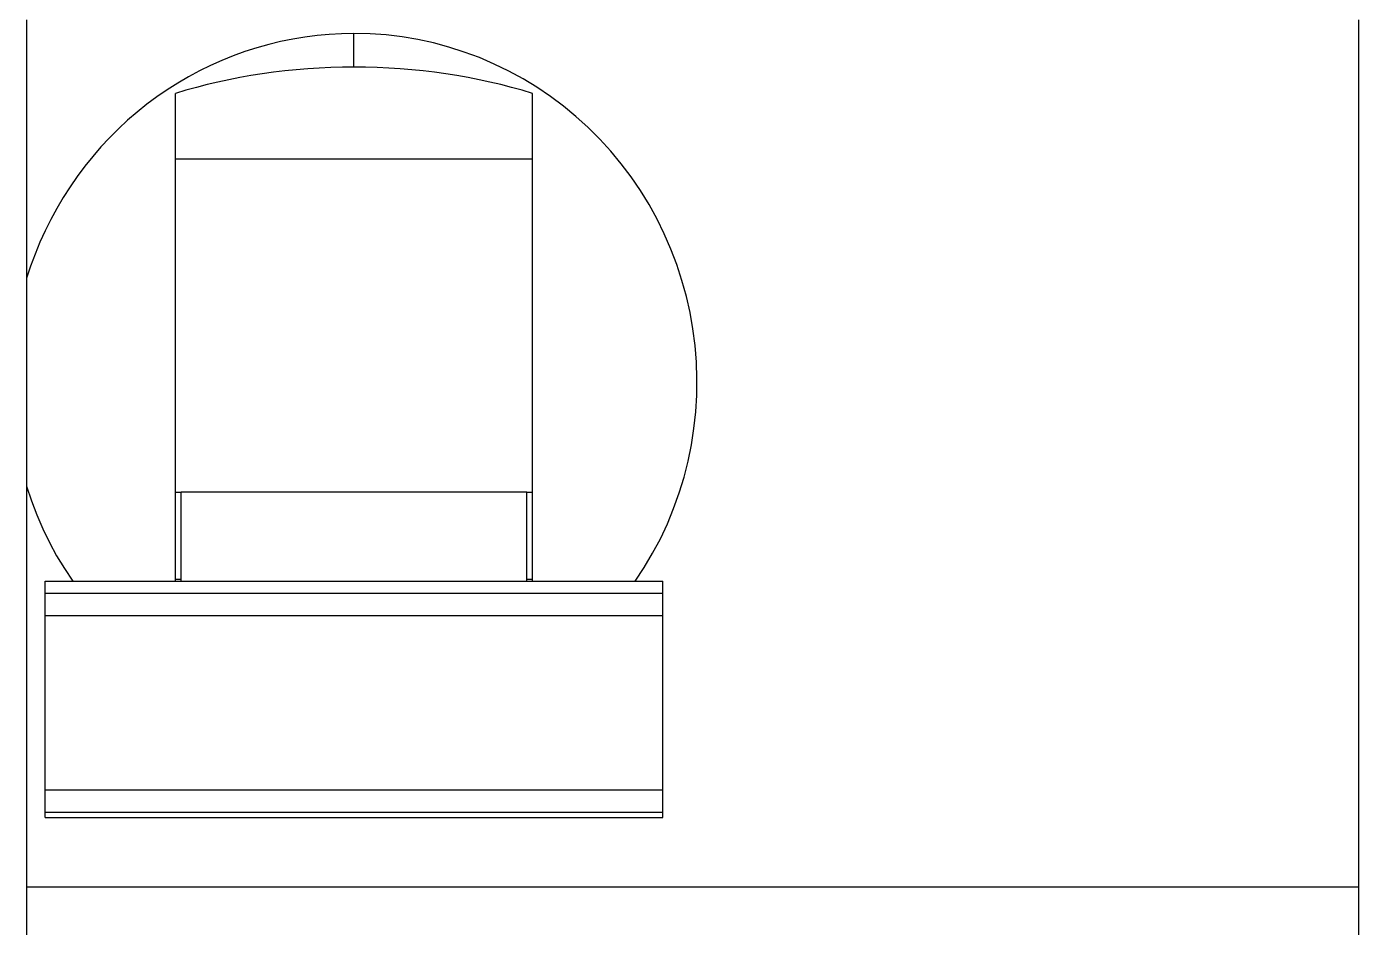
# Model space of a CAD drawing. Header units: millimetres. Extents: x 2268 to 4339, y 1619 to 2163.
# Drawn here: x 4043.6 to 4077.89, y 1801.33 to 1824.52 of the extents above; entities that cross this region are included whole.
import ezdxf

# ---------------------------------------------------------------- set-up
doc = ezdxf.new("R2010")
doc.units = ezdxf.units.MM

msp = doc.modelspace()

# ---------------------------------------------------------------- linework, layer by layer
for p, q in [((4043.604, 1824.693), (4043.604, 1818.041)), ((4077.89, 1824.693), (4077.89, 1802.378)), ((4049.835, 1824.059), (4049.528, 1823.973)), ((4050.143, 1824.134), (4049.835, 1824.059)), ((4050.454, 1824.197), (4050.143, 1824.134)), ((4050.766, 1824.249), (4050.454, 1824.197)), ((4051.08, 1824.29), (4050.766, 1824.249)), ((4051.395, 1824.319), (4051.08, 1824.29)), ((4051.712, 1824.336), (4051.395, 1824.319)), ((4052.031, 1824.342), (4051.712, 1824.336)), ((4052.447, 1824.332), (4052.031, 1824.342)), ((4052.031, 1823.474), (4052.031, 1824.342)), ((4052.859, 1824.303), (4052.447, 1824.332)), ((4053.268, 1824.254), (4052.859, 1824.303)), ((4053.674, 1824.185), (4053.268, 1824.254)), ((4054.077, 1824.097), (4053.674, 1824.185)), ((4054.477, 1823.99), (4054.077, 1824.097)), ((4048.925, 1823.767), (4048.629, 1823.648)), ((4049.225, 1823.876), (4048.925, 1823.767)), ((4049.528, 1823.973), (4049.225, 1823.876)), ((4054.872, 1823.864), (4054.477, 1823.99)), ((4055.261, 1823.719), (4054.872, 1823.864)), ((4055.644, 1823.555), (4055.261, 1823.719)), ((4048.051, 1823.377), (4047.769, 1823.225)), ((4048.338, 1823.518), (4048.051, 1823.377)), ((4048.629, 1823.648), (4048.338, 1823.518)), ((4056.018, 1823.373), (4055.644, 1823.555)), ((4056.384, 1823.174), (4056.018, 1823.373)), ((4047.493, 1823.064), (4047.222, 1822.892)), ((4047.769, 1823.225), (4047.493, 1823.064)), ((4056.741, 1822.957), (4056.384, 1823.174)), ((4046.958, 1822.71), (4046.699, 1822.518)), ((4047.222, 1822.892), (4046.958, 1822.71)), ((4047.434, 1810.242), (4047.434, 1822.797)), ((4056.628, 1810.242), (4056.628, 1822.797)), ((4057.087, 1822.723), (4056.741, 1822.957)), ((4057.423, 1822.472), (4057.087, 1822.723)), ((4046.448, 1822.317), (4046.204, 1822.106)), ((4046.699, 1822.518), (4046.448, 1822.317)), ((4057.747, 1822.205), (4057.423, 1822.472)), ((4046.204, 1822.106), (4045.967, 1821.887)), ((4058.059, 1821.923), (4057.747, 1822.205)), ((4045.738, 1821.659), (4045.517, 1821.422)), ((4045.967, 1821.887), (4045.738, 1821.659)), ((4058.357, 1821.625), (4058.059, 1821.923)), ((4058.642, 1821.314), (4058.357, 1821.625)), ((4045.517, 1821.422), (4045.305, 1821.177)), ((4058.912, 1820.988), (4058.642, 1821.314)), ((4045.305, 1821.177), (4045.101, 1820.924)), ((4047.434, 1821.112), (4056.628, 1821.112)), ((4059.166, 1820.65), (4058.912, 1820.988)), ((4044.906, 1820.664), (4044.721, 1820.396)), ((4045.101, 1820.924), (4044.906, 1820.664)), ((4059.405, 1820.3), (4059.166, 1820.65)), ((4044.721, 1820.396), (4044.545, 1820.121)), ((4059.628, 1819.938), (4059.405, 1820.3)), ((4044.545, 1820.121), (4044.379, 1819.84)), ((4059.833, 1819.566), (4059.628, 1819.938)), ((4044.224, 1819.554), (4044.079, 1819.263)), ((4044.379, 1819.84), (4044.224, 1819.554)), ((4060.021, 1819.183), (4059.833, 1819.566)), ((4044.079, 1819.263), (4043.944, 1818.966)), ((4043.944, 1818.966), (4043.82, 1818.663)), ((4060.191, 1818.792), (4060.021, 1819.183)), ((4043.82, 1818.663), (4043.707, 1818.355)), ((4060.343, 1818.393), (4060.191, 1818.792)), ((4043.707, 1818.355), (4043.604, 1818.041)), ((4060.476, 1817.987), (4060.343, 1818.393)), ((4043.604, 1818.041), (4043.604, 1812.687)), ((4060.589, 1817.575), (4060.476, 1817.987)), ((4060.684, 1817.158), (4060.589, 1817.575)), ((4060.758, 1816.737), (4060.684, 1817.158)), ((4060.813, 1816.312), (4060.758, 1816.737)), ((4060.847, 1815.885), (4060.813, 1816.312)), ((4060.862, 1815.457), (4060.847, 1815.885)), ((4060.856, 1815.029), (4060.862, 1815.457)), ((4060.831, 1814.602), (4060.856, 1815.029)), ((4060.785, 1814.177), (4060.831, 1814.602)), ((4060.719, 1813.755), (4060.785, 1814.177)), ((4060.634, 1813.336), (4060.719, 1813.755)), ((4060.528, 1812.923), (4060.634, 1813.336)), ((4060.404, 1812.515), (4060.528, 1812.923)), ((4043.604, 1812.687), (4043.604, 1802.378)), ((4043.604, 1812.687), (4043.728, 1812.313)), ((4047.434, 1812.533), (4047.578, 1812.533)), ((4056.485, 1812.533), (4047.578, 1812.533)), ((4047.578, 1810.242), (4047.578, 1812.533)), ((4056.485, 1812.533), (4056.628, 1812.533)), ((4056.485, 1810.242), (4056.485, 1812.533)), ((4060.261, 1812.114), (4060.404, 1812.515)), ((4043.728, 1812.313), (4043.867, 1811.948)), ((4060.099, 1811.721), (4060.261, 1812.114)), ((4043.867, 1811.948), (4044.022, 1811.591)), ((4059.919, 1811.336), (4060.099, 1811.721)), ((4044.022, 1811.591), (4044.191, 1811.242)), ((4059.721, 1810.961), (4059.919, 1811.336)), ((4044.191, 1811.242), (4044.376, 1810.9)), ((4044.376, 1810.9), (4044.575, 1810.567)), ((4059.506, 1810.596), (4059.721, 1810.961)), ((4044.575, 1810.567), (4044.789, 1810.242)), ((4059.274, 1810.242), (4059.506, 1810.596)), ((4044.082, 1809.928), (4044.082, 1810.242)), ((4044.082, 1810.242), (4059.98, 1810.242)), ((4047.578, 1810.287), (4047.434, 1810.287)), ((4056.628, 1810.287), (4056.485, 1810.287)), ((4059.98, 1809.928), (4059.98, 1810.242)), ((4044.082, 1809.354), (4044.082, 1809.928)), ((4059.98, 1809.928), (4044.082, 1809.928)), ((4059.98, 1809.354), (4059.98, 1809.928)), ((4044.082, 1804.863), (4044.082, 1809.354)), ((4059.98, 1809.354), (4044.082, 1809.354)), ((4059.98, 1804.863), (4059.98, 1809.354)), ((4044.082, 1804.293), (4044.082, 1804.863)), ((4059.98, 1804.863), (4044.082, 1804.863)), ((4059.98, 1804.293), (4059.98, 1804.863)), ((4044.082, 1804.157), (4044.082, 1804.293)), ((4059.98, 1804.293), (4044.082, 1804.293)), ((4044.082, 1804.157), (4044.082, 1804.157)), ((4044.082, 1804.157), (4059.98, 1804.157)), ((4059.98, 1804.157), (4059.98, 1804.293)), ((4059.98, 1804.157), (4059.98, 1804.157)), ((4043.604, 1802.378), (4043.604, 1800.405)), ((4043.604, 1802.378), (4077.89, 1802.378)), ((4077.89, 1802.378), (4077.89, 1800.405))]:
    msp.add_line(p, q)
for start_param, end_param in [(1.570796, 2.038807), (1.102785, 1.570796)]:
    msp.add_ellipse((4052.031, 1817.18), major_axis=(10.19, 0), ratio=0.617722, start_param=start_param, end_param=end_param)

doc.saveas('drawing.dxf')
